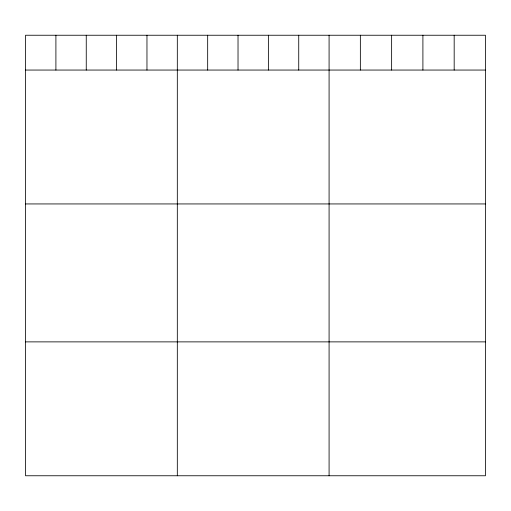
<?xml version="1.0" encoding="UTF-8"?>
<svg xmlns="http://www.w3.org/2000/svg" width="511" height="511" viewBox="0 0 511 511"><rect width="100%" height="100%" fill="white"/><g stroke="black" fill="none" stroke-linecap="round" stroke-linejoin="round"><path stroke-width="0.77" d="M485.45 70.052L485.45 475.76L25.55 475.76L25.55 35.24L485.45 35.24L485.45 70.052L25.55 70.052M25.55 203.94L485.45 203.94M25.55 341.878L485.45 341.878M454.177 35.24L454.177 70.052M422.904 35.24L422.904 70.052M391.63 35.24L391.63 70.052M360.357 35.24L360.357 70.052M329.084 35.24L329.084 475.76M298.731 35.24L298.731 70.052M268.377 35.24L268.377 70.052M238.024 35.24L238.024 70.052M207.67 35.24L207.67 70.052M177.317 35.24L177.317 475.76M146.964 35.24L146.964 70.052M116.61 35.24L116.61 70.052M86.257 35.24L86.257 70.052M55.903 35.24L55.903 70.052"/></g></svg>
